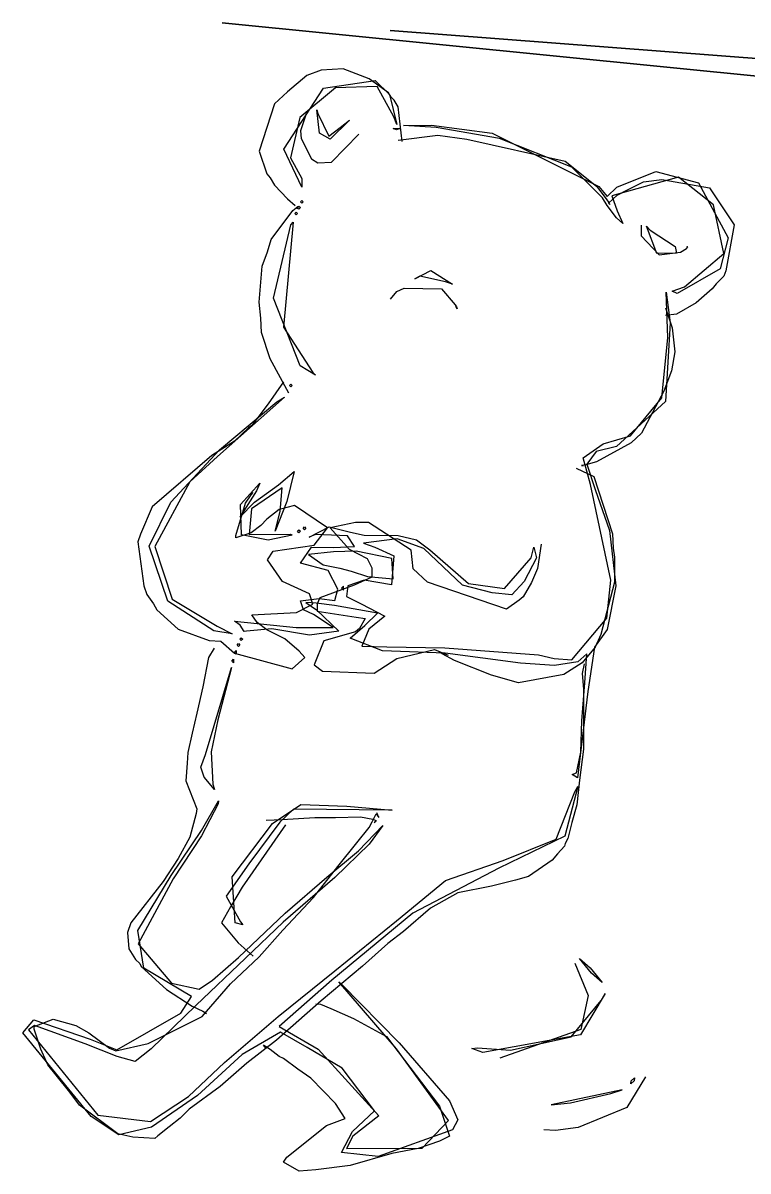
# Model space of a CAD drawing. Extents: x 0.1 to 13.4, y 74.8 to 81.5.
# Drawn here: x 0.09 to 4.38, y 74.76 to 81.54 of the extents above; entities that cross this region are included whole.
import ezdxf

# ---------------------------------------------------------------- set-up
doc = ezdxf.new("R2010")
doc.units = 0

msp = doc.modelspace()

# ---------------------------------------------------------------- linework, layer by layer
at = {"layer": 'Image 1'}
for p, q in [((1.854858, 81.262294), (1.770733, 81.230494)), ((1.984869, 81.269776), (1.854858, 81.262294)), ((2.137823, 81.211788), (1.984869, 81.269776)), ((1.770733, 81.230494), (1.656017, 81.135095)), ((2.252539, 81.129483), (2.137823, 81.211788)), ((1.656017, 81.135095), (1.57954, 81.064013)), ((2.267835, 81.103295), (2.252539, 81.129483)), ((1.57954, 81.064013), (1.487767, 80.783427)), ((2.286954, 81.084589), (2.267835, 81.103295)), ((2.309897, 81.045307), (2.286954, 81.084589)), ((2.33284, 80.841415), (2.309897, 81.045307)), ((1.766909, 81.004155), (1.732494, 80.905015)), ((1.732494, 80.905015), (1.736318, 80.85825)), ((1.736318, 80.85825), (1.7975, 80.738534)), ((1.916039, 80.719828), (2.076642, 80.884438)), ((2.309897, 80.848897), (2.543152, 80.878827)), ((2.543152, 80.878827), (2.715226, 80.854509)), ((2.715226, 80.854509), (3.296452, 80.725439)), ((1.487767, 80.783427), (1.533654, 80.650617)), ((1.7975, 80.738534), (1.835738, 80.716087)), ((1.835738, 80.716087), (1.916039, 80.719828)), ((3.296452, 80.725439), (3.479997, 80.577664)), ((1.533654, 80.650617), (1.552773, 80.626299)), ((1.552773, 80.626299), (1.57954, 80.583276)), ((1.57954, 80.583276), (1.656017, 80.502841)), ((3.479997, 80.577664), (3.537355, 80.502841)), ((3.655895, 80.551476), (3.759139, 80.601982)), ((3.759139, 80.601982), (3.866207, 80.616946)), ((3.866207, 80.616946), (4.149173, 80.568311)), ((4.149173, 80.568311), (4.294479, 80.349454)), ((1.656017, 80.502841), (1.701904, 80.463559)), ((3.537355, 80.502841), (3.556474, 80.476653)), ((3.552651, 80.476653), (3.602361, 80.523418)), ((3.602361, 80.523418), (3.655895, 80.551476)), ((1.560421, 80.261538), (1.686608, 80.43363)), ((1.686608, 80.43363), (1.717199, 80.457948)), ((1.717199, 80.457948), (1.709551, 80.444854)), ((1.709551, 80.444854), (1.717199, 80.457948)), ((3.560297, 80.469171), (3.552651, 80.476653)), ((3.556474, 80.476653), (3.560297, 80.469171)), ((3.743844, 80.347584), (3.743844, 80.283984)), ((4.294479, 80.349454), (4.244769, 80.076351)), ((1.537478, 80.190456), (1.560421, 80.261538)), ((3.743844, 80.283984), (3.850912, 80.17175)), ((1.506887, 80.104409), (1.537478, 80.190456)), ((3.850912, 80.17175), (3.977099, 80.186714)), ((3.977099, 80.186714), (4.011514, 80.209161)), ((4.011514, 80.209161), (4.01916, 80.214773)), ((4.01916, 80.214773), (4.015337, 80.220385)), ((4.015337, 80.220385), (4.01916, 80.214773)), ((1.487767, 79.893035), (1.506887, 80.104409)), ((4.233297, 80.046422), (4.18741, 79.999657)), ((4.244769, 80.076351), (4.233297, 80.046422)), ((2.264011, 79.909714), (2.302249, 79.954608)), ((2.302249, 79.954608), (2.344312, 79.975184)), ((2.344312, 79.975184), (2.566095, 79.971443)), ((2.566095, 79.971443), (2.646396, 79.876044)), ((4.164468, 79.971599), (4.068872, 79.887423)), ((4.18741, 79.999657), (4.164468, 79.971599)), ((1.499239, 79.797636), (1.487767, 79.893035)), ((4.068872, 79.887423), (3.954156, 79.821953)), ((2.646396, 79.876044), (2.654046, 79.86482)), ((2.657869, 79.853597), (2.650222, 79.866691)), ((2.654046, 79.86482), (2.657869, 79.853597)), ((3.88915, 79.859364), (3.927389, 79.739648)), ((3.954156, 79.821953), (3.88915, 79.8126)), ((1.503063, 79.71346), (1.499239, 79.797636)), ((3.88915, 79.8126), (3.88915, 79.8126)), ((1.552773, 79.558202), (1.503063, 79.71346)), ((3.927389, 79.739648), (3.942684, 79.599355)), ((1.663665, 79.35431), (1.552773, 79.558202)), ((3.942684, 79.599355), (3.923566, 79.487121)), ((3.923566, 79.487121), (3.877679, 79.365533)), ((1.633074, 79.42165), (1.541301, 79.292581)), ((3.877679, 79.365533), (3.747668, 79.118618)), ((1.541301, 79.292581), (1.445705, 79.163511)), ((1.426586, 79.150417), (1.342461, 79.071853)), ((1.445705, 79.163511), (1.426586, 79.150417)), ((1.342461, 79.071853), (1.208626, 78.985807)), ((3.747668, 79.118618), (3.686486, 79.06063)), ((3.686486, 79.06063), (3.479998, 78.948396)), ((1.208626, 78.985807), (0.856831, 78.682774)), ((3.479998, 78.948396), (3.418816, 78.93156)), ((3.361458, 78.910984), (3.464702, 78.862349)), ((3.418816, 78.93156), (3.392049, 78.927819)), ((3.392049, 78.927819), (3.403522, 78.927819)), ((3.464702, 78.862349), (3.575594, 78.523776)), ((1.407466, 78.705222), (1.441881, 78.753856)), ((1.441881, 78.753856), (1.453353, 78.768821)), ((0.856831, 78.682774), (0.788001, 78.521905)), ((1.350108, 78.514423), (1.407466, 78.705222)), ((1.606307, 78.66781), (1.533654, 78.609822)), ((1.69808, 78.690257), (1.606307, 78.66781)), ((1.893096, 78.559317), (1.69808, 78.690257)), ((1.533654, 78.609822), (1.499239, 78.572411)), ((1.441881, 78.529387), (1.350108, 78.499458)), ((1.499239, 78.572411), (1.441881, 78.529387)), ((1.812795, 78.456435), (1.893096, 78.559317)), ((2.057522, 78.591116), (1.908392, 78.559317)), ((1.908392, 78.559317), (2.019284, 78.433988)), ((2.133999, 78.591116), (2.057522, 78.591116)), ((2.386374, 78.426506), (2.133999, 78.591116)), ((0.788001, 78.521905), (0.772706, 78.477011)), ((0.772706, 78.477011), (0.807121, 78.217002)), ((1.350108, 78.499458), (1.350108, 78.514423)), ((3.154969, 78.462047), (3.132027, 78.319883)), ((3.575594, 78.523776), (3.579417, 78.4396)), ((1.537478, 78.370389), (1.571892, 78.420895)), ((1.571892, 78.420895), (1.812795, 78.456435)), ((2.019284, 78.433988), (2.126352, 78.377871)), ((2.397846, 78.318013), (2.386374, 78.426506)), ((3.579417, 78.4396), (3.587064, 78.385353)), ((1.62647, 78.241587), (1.537478, 78.370389)), ((2.126352, 78.377871), (2.153119, 78.323624)), ((3.587064, 78.385353), (3.587064, 78.237578)), ((2.153119, 78.267507), (2.049875, 78.220743)), ((2.153119, 78.323624), (2.153119, 78.284342)), ((2.153119, 78.284342), (2.153119, 78.267507)), ((2.481971, 78.237578), (2.397846, 78.318013)), ((3.132027, 78.319883), (3.097613, 78.235708)), ((0.807121, 78.217002), (0.82624, 78.164626)), ((1.786028, 78.170238), (1.62647, 78.241587)), ((2.049875, 78.220743), (1.84721, 78.14592)), ((2.948483, 78.078579), (2.481971, 78.237578)), ((3.097613, 78.235708), (3.047902, 78.151532)), ((3.587064, 78.237578), (3.506763, 77.928934)), ((0.82624, 78.164626), (0.864479, 78.110379)), ((1.805148, 78.108509), (1.786028, 78.170238)), ((1.84721, 78.14592), (1.831915, 78.110379)), ((3.024961, 78.132826), (2.948483, 78.078579)), ((3.047902, 78.151532), (3.024961, 78.132826)), ((0.864479, 78.110379), (0.883598, 78.074838)), ((0.883598, 78.074838), (1.009785, 77.960733)), ((1.445705, 78.044909), (1.709551, 78.059874)), ((1.709551, 78.059874), (1.805148, 78.108509)), ((1.831915, 78.110379), (1.831915, 78.067356)), ((1.831915, 78.067356), (2.061346, 78.031815)), ((1.476296, 78.000015), (1.445705, 78.044909)), ((1.533654, 77.956992), (1.476296, 78.000015)), ((2.061346, 78.031815), (2.11488, 78.024333)), ((2.11488, 78.024333), (2.080465, 77.964474)), ((1.009785, 77.960733), (1.19333, 77.893393)), ((1.640722, 77.902746), (1.533654, 77.956992)), ((2.057522, 77.945768), (1.870153, 77.891522)), ((2.080465, 77.964474), (2.057522, 77.945768)), ((3.506763, 77.928934), (3.472348, 77.854111)), ((1.19333, 77.893393), (1.26216, 77.889652)), ((1.26216, 77.889652), (1.342461, 77.81857)), ((1.724847, 77.831664), (1.640722, 77.902746)), ((1.870153, 77.891522), (1.812795, 77.749358)), ((3.472348, 77.854111), (3.395871, 77.762453)), ((1.189507, 77.792382), (1.155092, 77.620289)), ((1.223921, 77.848499), (1.189507, 77.792382)), ((1.342461, 77.81857), (1.682784, 77.726912)), ((1.682784, 77.726912), (1.759261, 77.794252)), ((1.759261, 77.794252), (1.724847, 77.831664)), ((2.168414, 77.700723), (2.302249, 77.78677)), ((2.302249, 77.78677), (2.524033, 77.841016)), ((2.524033, 77.841016), (2.604334, 77.807346)), ((2.554622, 77.826052), (2.550798, 77.822311)), ((2.550798, 77.822311), (2.554622, 77.826052)), ((2.569917, 77.814829), (2.554622, 77.826052)), ((2.642571, 77.775547), (2.569917, 77.814829)), ((1.812795, 77.749358), (1.862506, 77.711947)), ((2.860531, 77.6895), (2.642571, 77.775547)), ((3.395871, 77.762453), (3.288803, 77.693242)), ((3.407344, 77.75497), (3.395872, 77.698853)), ((1.862506, 77.711947), (2.168414, 77.700723)), ((3.021133, 77.644607), (2.860531, 77.6895)), ((3.288803, 77.693242), (3.021133, 77.644607)), ((3.395872, 77.698853), (3.403518, 77.607195)), ((1.155092, 77.620289), (1.120677, 77.465032)), ((3.403518, 77.607195), (3.403518, 77.412656)), ((1.120677, 77.465032), (1.09391, 77.347186)), ((3.403518, 77.412656), (3.403518, 77.251786)), ((1.09391, 77.347186), (1.067143, 77.233081)), ((3.403518, 77.251786), (3.380576, 77.06847)), ((1.067143, 77.233081), (1.063319, 77.169481)), ((1.063319, 77.169481), (1.055672, 77.064729)), ((1.055672, 77.064729), (1.120677, 76.900119)), ((3.380576, 77.06847), (3.365281, 76.922566)), ((3.365281, 76.922566), (3.33469, 76.819684)), ((1.116853, 76.87206), (1.078615, 76.731767)), ((1.120677, 76.900119), (1.116853, 76.87206)), ((1.52983, 76.832778), (1.625426, 76.836519)), ((1.625426, 76.836519), (1.816619, 76.847743)), ((1.816619, 76.847743), (1.938983, 76.847743)), ((1.938983, 76.847743), (2.088113, 76.851484)), ((2.088113, 76.851484), (2.160766, 76.83839)), ((2.156943, 76.823425), (2.179886, 76.870189)), ((2.160766, 76.83839), (2.179886, 76.830908)), ((2.179886, 76.870189), (2.195181, 76.847742)), ((2.195181, 76.847742), (2.18371, 76.875801)), ((1.644546, 76.804564), (1.388347, 76.436061)), ((2.06517, 76.698097), (2.137823, 76.789755)), ((2.137823, 76.789755), (2.156943, 76.823425)), ((2.179886, 76.830908), (2.168414, 76.817813)), ((2.168414, 76.817813), (2.179886, 76.829037)), ((3.33469, 76.819684), (3.311748, 76.724285)), ((1.078615, 76.731767), (1.009785, 76.606439)), ((1.954278, 76.559675), (2.06517, 76.698097)), ((3.311748, 76.724285), (3.296452, 76.694356)), ((3.250566, 76.634497), (3.219976, 76.597086)), ((3.292629, 76.679391), (3.250566, 76.634497)), ((3.296452, 76.694356), (3.292629, 76.679391)), ((1.009785, 76.606439), (0.921837, 76.469887)), ((3.219976, 76.597086), (3.078493, 76.499816)), ((1.808972, 76.376359), (1.954278, 76.559675)), ((3.078493, 76.499816), (3.002016, 76.477369)), ((0.921837, 76.469887), (0.730644, 76.226712)), ((1.388347, 76.436061), (1.319518, 76.320086)), ((2.860533, 76.441828), (2.661692, 76.402546)), ((3.002016, 76.477369), (2.860533, 76.441828)), ((1.62925, 76.183689), (1.808972, 76.376359)), ((2.661692, 76.402546), (2.50109, 76.312759)), ((1.319518, 76.320086), (1.265984, 76.226557)), ((2.50109, 76.312759), (2.340488, 76.174336)), ((0.730644, 76.226712), (0.711524, 76.168725)), ((1.265984, 76.226557), (1.365404, 76.108711)), ((0.711524, 76.168725), (0.719172, 76.073326)), ((1.487767, 76.024691), (1.62925, 76.183689)), ((2.340488, 76.174336), (2.248715, 76.103255)), ((1.365404, 76.108711), (1.453353, 76.028276)), ((2.248715, 76.103255), (2.099585, 75.970444)), ((0.719172, 76.073326), (0.757411, 76.009726)), ((1.319518, 75.865692), (1.487767, 76.024691)), ((0.757411, 76.009726), (0.784178, 75.985408)), ((0.784178, 75.985408), (0.791826, 75.968573)), ((0.791826, 75.968573), (0.940956, 75.832021)), ((2.099585, 75.970444), (1.854858, 75.764681)), ((3.35381, 75.987123), (3.432072, 75.796654)), ((0.940956, 75.832021), (1.09391, 75.732881)), ((1.178035, 75.702952), (1.319518, 75.865692)), ((1.854858, 75.764681), (1.591012, 75.53273)), ((1.824267, 75.74769), (1.851034, 75.745812)), ((3.432072, 75.796654), (3.388225, 75.596174)), ((1.09391, 75.732881), (1.155092, 75.704822)), ((1.151268, 75.673023), (1.178035, 75.702952)), ((1.155092, 75.704822), (1.178035, 75.689857)), ((1.178035, 75.689857), (1.166564, 75.69734)), ((1.851034, 75.745812), (1.912216, 75.719623)), ((1.912216, 75.719623), (2.046051, 75.661636)), ((0.160889, 75.613165), (0.271781, 75.658059)), ((0.160889, 75.5982), (0.160889, 75.613165)), ((0.271781, 75.658059), (0.405616, 75.618777)), ((0.405616, 75.618777), (0.482093, 75.575754)), ((0.833888, 75.514024), (1.151268, 75.673023)), ((2.046051, 75.661636), (2.241067, 75.555013)), ((0.199127, 75.480354), (0.160889, 75.5982)), ((0.482093, 75.575754), (0.604456, 75.485966)), ((2.241067, 75.555013), (2.554624, 75.143487)), ((3.388225, 75.596174), (2.910243, 75.425952)), ((0.24119, 75.386825), (0.199127, 75.480354)), ((0.604456, 75.485966), (0.642695, 75.471001)), ((0.642695, 75.471001), (0.833888, 75.514024)), ((1.591012, 75.53273), (1.415114, 75.398049)), ((1.526006, 75.495163), (1.514535, 75.502646)), ((1.514535, 75.502646), (1.52983, 75.48394)), ((1.52983, 75.48394), (1.514535, 75.502646)), ((1.552773, 75.478328), (1.526006, 75.495163)), ((1.606307, 75.437175), (1.552773, 75.478328)), ((1.633074, 75.424081), (1.606307, 75.437175)), ((1.717199, 75.362352), (1.633074, 75.424081)), ((0.298548, 75.315744), (0.24119, 75.386825)), ((1.415114, 75.398049), (1.258336, 75.259627)), ((1.793676, 75.308105), (1.717199, 75.362352)), ((0.371201, 75.225956), (0.298548, 75.315744)), ((1.938983, 75.15846), (1.793676, 75.308105)), ((3.770611, 75.315588), (3.659719, 75.136013)), ((0.428559, 75.149263), (0.371201, 75.225956)), ((1.258336, 75.259627), (1.074791, 75.124945)), ((0.654166, 74.979041), (0.428559, 75.149263)), ((1.996341, 75.070543), (1.938983, 75.15846)), ((2.554624, 75.143487), (2.611982, 74.965783)), ((1.021257, 75.072569), (0.956251, 75.022064)), ((1.074791, 75.124945), (1.021257, 75.072569)), ((1.885449, 75.02939), (1.996341, 75.070543)), ((3.659719, 75.136013), (3.372929, 75.016296)), ((0.956251, 75.022064), (0.891246, 74.967817)), ((1.652193, 74.842324), (1.885449, 75.02939)), ((3.239094, 74.999461), (3.170265, 75.003202)), ((3.372929, 75.016296), (3.239094, 74.999461)), ((0.742115, 74.960335), (0.654166, 74.979041)), ((0.872126, 74.952852), (0.742115, 74.960335)), ((0.891246, 74.967817), (0.872126, 74.952852)), ((2.554624, 74.935853), (2.428437, 74.89283)), ((2.611982, 74.965783), (2.554624, 74.935853)), ((2.428437, 74.89283), (2.271658, 74.862901)), ((1.633074, 74.812395), (1.652193, 74.842324)), ((1.724847, 74.760019), (1.633074, 74.812395)), ((2.271658, 74.862901), (2.026931, 74.791819)), ((1.824267, 74.767502), (1.724847, 74.760019)), ((2.026931, 74.791819), (1.824267, 74.767502))]:
    msp.add_line(p, q, dxfattribs=at)
at = {"layer": 'Layer 1'}
for p, q in [((5.084031, 81.161114), (1.271008, 81.541349)), ((1.271008, 81.541349), (5.084031, 81.161114)), ((9.049718, 80.980538), (2.26243, 81.496205)), ((2.26243, 81.496205), (9.049718, 80.980538)), ((1.868872, 81.156669), (2.173259, 81.201838)), ((2.173259, 81.201838), (2.258059, 81.11826)), ((1.634712, 80.79606), (1.868872, 81.156669)), ((1.938705, 81.15786), (1.727913, 80.982817)), ((2.185702, 81.165428), (1.938705, 81.15786)), ((2.283403, 80.986647), (2.185702, 81.165428)), ((2.258059, 81.11826), (2.30165, 80.941319)), ((1.727913, 80.982817), (1.673187, 80.745521)), ((1.845476, 80.889651), (1.829997, 81.02743)), ((1.829997, 81.02743), (1.83607, 81.005777)), ((1.83607, 81.005777), (1.899583, 80.872429)), ((2.30165, 80.941319), (2.283403, 80.986647)), ((1.899583, 80.872429), (1.96696, 80.923916)), ((2.021526, 80.966793), (1.907319, 80.855206)), ((1.96696, 80.923916), (2.021526, 80.966793)), ((2.279348, 80.91828), (2.319897, 80.91828)), ((2.299622, 80.909593), (2.279348, 80.91828)), ((2.279348, 80.91828), (2.279348, 80.91828)), ((2.319897, 80.91828), (2.299622, 80.909593)), ((2.340171, 80.935206), (2.50737, 80.938262)), ((2.534806, 80.924183), (2.340171, 80.935206)), ((2.50737, 80.938262), (2.864512, 80.8904)), ((2.907855, 80.859193), (2.534806, 80.924183)), ((1.907319, 80.855206), (1.845476, 80.889651)), ((1.845476, 80.889651), (1.845476, 80.889651)), ((2.864512, 80.8904), (3.494663, 80.5747)), ((3.334726, 80.689585), (2.907855, 80.859193)), ((1.741576, 80.570915), (1.634712, 80.79606)), ((1.673187, 80.745521), (1.741154, 80.622337)), ((3.516087, 80.508565), (3.334726, 80.689585)), ((3.965763, 80.630369), (3.570991, 80.52042)), ((3.600676, 80.572043), (3.830936, 80.663089)), ((3.830936, 80.663089), (4.082999, 80.597397)), ((4.171642, 80.46637), (3.965763, 80.630369)), ((1.741154, 80.622337), (1.741576, 80.570915)), ((1.741576, 80.570915), (1.741576, 80.570915)), ((3.494663, 80.5747), (3.543149, 80.516064)), ((3.543149, 80.516064), (3.600676, 80.572043)), ((4.082999, 80.597397), (4.258306, 80.271347)), ((3.544472, 80.463023), (3.516087, 80.508565)), ((3.570991, 80.52042), (3.603545, 80.43108)), ((1.715719, 80.45048), (1.723829, 80.459091)), ((1.723829, 80.441869), (1.715719, 80.45048)), ((1.715719, 80.45048), (1.715719, 80.45048)), ((1.723829, 80.459091), (1.731939, 80.45048)), ((1.731939, 80.45048), (1.723829, 80.441869)), ((1.731939, 80.484925), (1.740049, 80.493536)), ((1.740049, 80.476314), (1.731939, 80.484925)), ((1.731939, 80.484925), (1.731939, 80.484925)), ((1.740049, 80.493536), (1.748158, 80.484925)), ((1.748158, 80.484925), (1.740049, 80.476314)), ((3.599467, 80.389828), (3.544472, 80.463023)), ((3.603545, 80.43108), (3.635531, 80.356736)), ((4.232105, 80.179628), (4.171642, 80.46637)), ((1.690058, 80.364368), (1.632774, 79.744362)), ((1.674898, 80.349856), (1.690058, 80.364368)), ((1.6995, 80.416035), (1.707609, 80.424647)), ((1.707609, 80.407424), (1.6995, 80.416035)), ((1.6995, 80.416035), (1.6995, 80.416035)), ((1.707609, 80.424647), (1.715719, 80.416035)), ((1.715719, 80.416035), (1.707609, 80.407424)), ((3.635531, 80.356736), (3.599467, 80.389828)), ((1.573341, 79.916586), (1.674898, 80.349856)), ((3.836967, 80.179227), (3.776695, 80.341708)), ((3.776695, 80.341708), (3.798287, 80.317968)), ((3.798287, 80.317968), (3.944985, 80.22181)), ((4.258306, 80.271347), (4.211568, 80.089072)), ((3.953444, 80.182401), (3.836967, 80.179227)), ((3.836967, 80.179227), (3.836967, 80.179227)), ((3.944985, 80.22181), (3.953444, 80.182401)), ((4.000792, 79.983158), (4.232105, 80.179628)), ((4.211568, 80.089072), (3.957113, 79.942588)), ((2.408147, 80.029079), (2.502367, 80.080198)), ((2.437489, 80.045754), (2.408147, 80.029079)), ((2.58854, 80.011309), (2.437489, 80.045754)), ((2.502367, 80.080198), (2.630967, 79.998392)), ((2.630967, 79.998392), (2.58854, 80.011309)), ((2.58854, 80.011309), (2.58854, 80.011309)), ((3.928369, 79.957379), (4.000792, 79.983158)), ((3.957113, 79.942588), (3.928369, 79.957379)), ((3.928369, 79.957379), (3.928369, 79.957379)), ((1.729991, 79.516165), (1.573341, 79.916586)), ((3.901479, 79.684083), (3.892897, 79.95103)), ((3.892897, 79.95103), (3.915838, 79.770195)), ((3.915838, 79.770195), (3.887491, 79.306139)), ((1.632774, 79.744362), (1.805682, 79.477415)), ((3.86719, 79.327354), (3.901479, 79.684083)), ((1.821146, 79.460192), (1.729991, 79.516165)), ((1.729991, 79.516165), (1.729991, 79.516165)), ((1.805682, 79.477415), (1.821146, 79.460192)), ((1.667061, 79.399914), (1.67517, 79.408525)), ((1.67517, 79.391302), (1.667061, 79.399914)), ((1.667061, 79.399914), (1.667061, 79.399914)), ((1.67517, 79.408525), (1.68328, 79.399914)), ((1.68328, 79.399914), (1.67517, 79.391302)), ((1.638783, 79.331024), (1.243595, 78.981376)), ((1.254944, 79.020356), (1.592573, 79.30395)), ((1.592573, 79.30395), (1.638783, 79.331024)), ((3.887491, 79.306139), (3.598069, 79.040487)), ((3.682412, 79.102027), (3.86719, 79.327354)), ((3.520142, 79.054993), (3.682412, 79.102027)), ((0.966155, 78.711018), (1.254944, 79.020356)), ((3.402936, 78.971804), (3.520142, 79.054993)), ((3.478541, 79.010949), (3.42364, 78.935552)), ((3.598069, 79.040487), (3.478541, 79.010949)), ((1.243595, 78.981376), (1.078357, 78.830365)), ((3.444784, 78.814352), (3.402936, 78.971804)), ((3.42364, 78.935552), (3.472942, 78.786073)), ((1.602183, 78.812422), (1.696114, 78.892372)), ((1.696114, 78.892372), (1.652157, 78.714891)), ((1.078357, 78.830365), (0.872513, 78.448678)), ((1.377895, 78.697116), (1.492404, 78.822963)), ((1.460262, 78.710086), (1.602183, 78.812422)), ((1.492404, 78.822963), (1.473088, 78.777856)), ((3.564746, 78.249886), (3.444784, 78.814352)), ((1.473088, 78.777856), (1.375109, 78.622973)), ((1.625484, 78.795165), (1.443914, 78.670925)), ((1.611919, 78.655148), (1.625484, 78.795165)), ((3.472942, 78.786073), (3.557191, 78.543318)), ((0.839864, 78.451905), (0.966155, 78.711018)), ((1.375109, 78.622973), (1.460262, 78.710086)), ((1.384455, 78.518692), (1.377895, 78.697116)), ((1.443914, 78.670925), (1.429321, 78.519489)), ((1.652157, 78.714891), (1.58259, 78.539505)), ((1.58259, 78.539505), (1.611919, 78.655148)), ((1.715719, 78.538794), (1.723829, 78.547405)), ((1.723829, 78.530182), (1.715719, 78.538794)), ((1.715719, 78.538794), (1.715719, 78.538794)), ((1.723829, 78.547405), (1.731939, 78.538794)), ((1.731939, 78.538794), (1.723829, 78.530182)), ((1.748158, 78.556016), (1.756268, 78.564627)), ((1.756268, 78.547405), (1.748158, 78.556016)), ((1.748158, 78.556016), (1.748158, 78.556016)), ((1.756268, 78.564627), (1.764378, 78.556016)), ((1.764378, 78.556016), (1.756268, 78.547405)), ((1.783905, 78.503706), (1.901914, 78.564627)), ((1.901914, 78.564627), (2.027374, 78.532687)), ((2.027374, 78.532687), (2.107847, 78.515201)), ((3.557191, 78.543318), (3.59471, 78.215856)), ((1.542419, 78.48648), (1.384455, 78.518694)), ((1.384455, 78.518694), (1.384455, 78.518692)), ((1.429321, 78.519489), (1.673089, 78.521899)), ((1.683103, 78.515232), (1.542419, 78.48648)), ((1.673089, 78.521899), (1.683103, 78.515232)), ((1.821532, 78.519521), (1.783905, 78.503706)), ((2.0104, 78.511481), (1.821532, 78.519521)), ((2.051444, 78.448724), (2.0104, 78.511481)), ((2.304458, 78.49385), (2.104988, 78.468743)), ((2.104988, 78.468743), (2.171114, 78.444071)), ((2.107847, 78.515201), (2.309367, 78.514289)), ((2.460854, 78.436215), (2.304458, 78.49385)), ((2.309367, 78.514289), (2.418391, 78.48744)), ((2.418391, 78.48744), (2.496304, 78.430139)), ((0.950116, 78.125456), (0.839864, 78.451905)), ((0.872513, 78.448678), (0.974044, 78.137679)), ((1.731939, 78.351289), (1.797524, 78.444473)), ((1.927832, 78.418119), (1.780741, 78.401198)), ((1.780741, 78.401198), (1.866816, 78.341)), ((1.797524, 78.444473), (1.92805, 78.442388)), ((2.06178, 78.42228), (1.927832, 78.418119)), ((1.92805, 78.442388), (2.051444, 78.448724)), ((2.272811, 78.377378), (2.06178, 78.42228)), ((2.171114, 78.444071), (2.284651, 78.393728)), ((2.284651, 78.393728), (2.270626, 78.221803)), ((2.689759, 78.219735), (2.460854, 78.436215)), ((2.496304, 78.430139), (2.724422, 78.229973)), ((3.09438, 78.38207), (3.110599, 78.444071)), ((3.110599, 78.444071), (3.126819, 78.381526)), ((1.896203, 78.306387), (1.731939, 78.351289)), ((1.866816, 78.341), (1.964134, 78.320081)), ((2.280159, 78.258069), (2.272811, 78.377378)), ((2.937861, 78.201212), (3.09438, 78.38207)), ((3.126819, 78.381526), (3.053866, 78.241518)), ((1.953744, 78.196822), (1.896203, 78.306387)), ((1.964134, 78.320081), (2.032, 78.30338)), ((2.032, 78.30338), (2.128692, 78.272368)), ((2.128692, 78.272368), (2.280159, 78.258069)), ((2.280159, 78.258069), (2.280159, 78.258069)), ((1.934683, 78.130832), (1.953744, 78.196822)), ((1.986045, 78.214439), (1.975232, 78.202957)), ((1.975232, 78.202957), (1.986045, 78.191475)), ((1.986045, 78.191475), (1.986045, 78.214439)), ((1.986045, 78.214439), (1.986045, 78.214439)), ((2.011406, 78.21724), (2.005323, 78.153334)), ((2.109174, 78.249825), (2.011406, 78.21724)), ((2.270626, 78.221803), (2.109174, 78.249825)), ((2.864154, 78.176271), (2.689759, 78.219735)), ((2.724422, 78.229973), (2.937861, 78.201212)), ((3.053866, 78.241518), (2.980913, 78.164054)), ((3.542555, 78.025874), (3.564746, 78.249886)), ((3.59471, 78.215856), (3.543958, 77.958095)), ((1.221023, 77.951453), (0.950116, 78.125456)), ((0.974044, 78.137679), (1.241491, 77.977907)), ((1.733592, 78.127562), (1.843847, 78.141615)), ((1.750994, 78.075331), (1.733592, 78.127562)), ((1.843847, 78.141615), (1.934683, 78.130832)), ((2.005323, 78.153334), (2.091319, 78.109407)), ((2.980913, 78.164054), (2.864154, 78.176271)), ((1.809341, 78.047946), (1.750994, 78.075331)), ((1.826197, 78.114806), (1.765191, 78.117379)), ((1.765191, 78.117379), (1.827359, 78.074458)), ((1.932978, 78.100298), (1.826197, 78.114806)), ((1.827359, 78.074458), (1.959012, 77.949729)), ((2.186898, 78.056033), (1.932978, 78.100298)), ((2.091319, 78.109407), (2.231637, 78.038166)), ((2.112539, 77.981591), (2.186898, 78.056033)), ((1.376026, 77.983802), (1.34267, 78.00816)), ((1.34267, 78.00816), (1.707609, 77.96977)), ((1.926573, 77.970003), (1.809341, 78.047946)), ((2.231637, 78.038166), (2.137309, 77.960311)), ((3.334745, 77.7794), (3.542555, 78.025874)), ((1.328629, 77.933222), (1.221023, 77.951453)), ((1.221023, 77.951453), (1.221023, 77.951453)), ((1.241491, 77.977907), (1.328629, 77.933222)), ((1.400316, 77.946664), (1.376026, 77.983802)), ((1.413589, 77.949272), (1.400316, 77.946664)), ((1.563659, 77.962467), (1.413589, 77.949272)), ((1.784998, 77.925902), (1.563659, 77.962467)), ((1.707609, 77.96977), (1.926573, 77.970003)), ((1.959012, 77.949729), (1.784998, 77.925902)), ((2.026973, 77.907029), (2.112539, 77.981591)), ((2.137309, 77.960311), (2.095715, 77.860636)), ((3.543958, 77.958095), (3.469532, 77.854997)), ((1.35889, 77.86712), (1.366999, 77.875731)), ((1.366999, 77.858509), (1.35889, 77.86712)), ((1.35889, 77.86712), (1.35889, 77.86712)), ((1.366999, 77.875731), (1.375109, 77.86712)), ((1.375109, 77.86712), (1.366999, 77.858509)), ((1.375109, 77.901565), (1.383219, 77.910176)), ((1.383219, 77.892954), (1.375109, 77.901565)), ((1.375109, 77.901565), (1.375109, 77.901565)), ((1.383219, 77.910176), (1.391329, 77.901565)), ((1.391329, 77.901565), (1.383219, 77.892954)), ((2.217368, 77.833225), (2.026973, 77.907029)), ((2.095715, 77.860636), (2.243561, 77.856098)), ((2.243561, 77.856098), (2.584941, 77.849975)), ((2.584941, 77.849975), (3.138833, 77.808702)), ((3.469532, 77.854997), (3.428846, 77.591562)), ((1.32645, 77.772397), (1.337263, 77.783878)), ((1.337263, 77.783878), (1.337263, 77.760915)), ((1.34267, 77.824064), (1.353483, 77.835546)), ((1.353483, 77.812582), (1.34267, 77.824064)), ((1.34267, 77.824064), (1.34267, 77.824064)), ((1.353483, 77.835546), (1.353483, 77.812582)), ((2.586888, 77.818511), (2.217368, 77.833225)), ((3.032195, 77.760303), (2.586888, 77.818511)), ((3.138833, 77.808702), (3.231025, 77.788102)), ((3.231025, 77.788102), (3.334745, 77.7794)), ((3.42415, 77.81471), (3.371557, 77.76772)), ((3.411324, 77.642857), (3.42415, 77.81471)), ((1.172367, 77.221298), (1.32535, 77.733839)), ((1.32535, 77.733839), (1.243828, 77.425461)), ((1.337263, 77.760915), (1.32645, 77.772397)), ((1.32645, 77.772397), (1.32645, 77.772397)), ((3.232192, 77.745477), (3.032195, 77.760303)), ((3.371557, 77.76772), (3.232192, 77.745477)), ((3.428846, 77.591562), (3.368017, 77.083501)), ((3.393663, 77.419338), (3.411324, 77.642857)), ((1.243828, 77.425461), (1.205007, 77.236014)), ((3.38758, 77.234737), (3.393663, 77.419338)), ((1.144097, 77.146364), (1.172367, 77.221298)), ((1.205007, 77.236014), (1.214568, 77.04475)), ((3.362002, 77.111718), (3.38758, 77.234737)), ((1.164827, 77.086102), (1.144097, 77.146364)), ((3.337673, 77.102566), (3.362002, 77.111718)), ((1.225807, 77.014611), (1.164827, 77.086102)), ((1.164827, 77.086102), (1.164827, 77.086102)), ((1.214568, 77.04475), (1.225807, 77.014611)), ((3.368017, 77.083501), (3.337673, 77.102566)), ((3.337673, 77.102566), (3.337673, 77.102566)), ((3.242127, 76.721173), (3.353892, 76.998921)), ((3.370112, 77.031834), (3.294676, 76.738624)), ((3.353892, 76.998921), (3.370112, 77.031834)), ((1.147551, 76.771983), (1.247695, 76.945722)), ((1.24675, 76.928499), (1.14796, 76.739053)), ((1.247695, 76.945722), (1.24675, 76.928499)), ((1.568277, 76.811966), (1.735025, 76.924776)), ((1.735025, 76.924776), (2.00593, 76.915538)), ((2.00593, 76.915538), (2.274217, 76.891625)), ((1.691767, 76.896639), (1.610669, 76.820107)), ((2.274217, 76.891625), (1.691767, 76.896639)), ((0.969095, 76.505915), (1.147551, 76.771983)), ((1.328707, 76.498567), (1.568277, 76.811966)), ((1.610669, 76.820107), (1.427823, 76.574373)), ((2.075638, 76.651192), (2.218525, 76.801425)), ((2.218525, 76.801425), (2.137427, 76.690049)), ((1.14796, 76.739053), (0.981425, 76.486465)), ((3.294676, 76.738624), (2.904041, 76.548627)), ((2.929478, 76.593366), (3.242127, 76.721173)), ((1.889113, 76.495167), (2.075638, 76.651192)), ((2.137427, 76.690049), (1.934683, 76.493772)), ((1.427823, 76.574373), (1.294011, 76.383718)), ((2.589427, 76.476294), (2.929478, 76.593366)), ((0.771438, 76.18152), (0.969095, 76.505915)), ((1.347395, 76.226687), (1.328707, 76.498567)), ((1.934683, 76.493772), (1.630356, 76.230205)), ((1.642731, 76.282297), (1.889113, 76.495167)), ((2.904041, 76.548627), (2.39694, 76.28234)), ((0.981425, 76.486465), (0.774986, 76.102178)), ((2.299622, 76.238677), (2.589427, 76.476294)), ((1.294011, 76.383718), (1.377725, 76.232709)), ((1.391329, 76.214786), (1.347395, 76.226687)), ((1.347395, 76.226687), (1.347395, 76.226687)), ((1.366695, 76.020843), (1.642731, 76.282297)), ((1.377725, 76.232709), (1.391329, 76.214786)), ((1.630356, 76.230205), (1.408415, 76.016413)), ((2.39694, 76.28234), (1.918464, 75.88781)), ((1.934683, 75.941611), (2.299622, 76.238677)), ((0.807503, 75.957972), (0.771438, 76.18152)), ((0.774986, 76.102178), (0.971861, 75.870053)), ((1.213901, 75.887807), (1.366695, 76.020843)), ((1.088611, 75.791496), (0.807503, 75.957972)), ((1.408415, 76.016413), (1.114951, 75.737241)), ((3.451209, 75.929251), (3.380336, 76.015676)), ((3.380336, 76.015676), (3.444431, 75.960344)), ((3.444431, 75.960344), (3.515305, 75.873919)), ((1.135347, 75.833955), (1.213901, 75.887807)), ((1.601183, 75.672649), (1.934683, 75.941611)), ((1.918464, 75.88781), (1.60645, 75.614614)), ((3.515305, 75.873919), (3.451209, 75.929251)), ((3.451209, 75.929251), (3.451209, 75.929251)), ((0.971861, 75.870053), (1.135347, 75.833955)), ((2.300744, 75.481017), (1.959012, 75.877933)), ((1.959012, 75.877933), (1.975232, 75.863201)), ((1.975232, 75.863201), (2.315381, 75.516592)), ((1.026103, 75.692467), (1.088611, 75.791496)), ((3.332178, 75.552026), (3.508523, 75.766665)), ((3.531212, 75.808387), (3.386331, 75.564128)), ((3.508523, 75.766665), (3.531212, 75.808387)), ((0.647537, 75.475449), (1.026103, 75.692467)), ((1.114951, 75.737241), (0.850662, 75.48232)), ((0.093766, 75.577123), (0.157538, 75.654042)), ((0.162699, 75.619174), (0.126205, 75.593797)), ((0.157538, 75.654042), (0.491455, 75.538047)), ((0.460982, 75.51079), (0.162699, 75.619174)), ((1.284902, 75.400615), (1.601183, 75.672649)), ((1.60645, 75.614614), (1.836217, 75.480545)), ((0.496727, 75.081611), (0.093766, 75.577123)), ((0.126205, 75.593797), (0.536434, 75.090971)), ((1.615202, 75.579616), (1.389167, 75.44814)), ((1.772438, 75.489908), (1.615202, 75.579616)), ((3.386331, 75.564128), (2.810538, 75.45989)), ((2.972733, 75.473757), (3.332178, 75.552026)), ((0.649291, 75.4367), (0.460982, 75.51079)), ((0.491455, 75.538047), (0.647537, 75.475449)), ((0.850662, 75.48232), (0.756032, 75.406499)), ((1.977927, 75.367772), (1.772438, 75.489908)), ((1.836217, 75.480545), (2.194513, 75.086767)), ((2.607794, 75.057654), (2.300744, 75.481017)), ((2.315381, 75.516592), (2.61295, 75.174128)), ((2.74566, 75.484362), (2.778099, 75.487342)), ((2.810538, 75.45989), (2.74566, 75.484362)), ((2.778099, 75.487342), (2.972733, 75.473757)), ((0.756032, 75.406499), (0.649291, 75.4367)), ((1.389167, 75.44814), (1.123706, 75.206395)), ((2.810538, 75.45989), (2.810538, 75.45989)), ((1.070821, 75.201142), (1.284902, 75.400615)), ((2.169866, 75.116204), (1.977927, 75.367772)), ((3.702612, 75.292371), (3.684478, 75.275149)), ((3.684478, 75.275149), (3.686393, 75.292371)), ((3.686392, 75.292371), (3.704527, 75.309594)), ((3.686393, 75.292371), (3.686392, 75.292371)), ((3.704527, 75.309594), (3.702612, 75.292371)), ((1.123706, 75.206395), (0.852927, 75.018391)), ((3.633014, 75.240566), (3.213501, 75.15055)), ((3.327534, 75.163203), (3.565242, 75.218065)), ((3.565242, 75.218065), (3.633014, 75.240566)), ((0.846477, 75.052635), (1.070821, 75.201142)), ((2.61295, 75.174128), (2.661985, 75.062864)), ((3.213501, 75.15055), (3.327534, 75.163203)), ((3.213501, 75.15055), (3.213501, 75.15055)), ((0.660869, 74.973795), (0.496727, 75.081611)), ((0.536434, 75.090971), (0.846477, 75.052635)), ((2.04011, 74.994494), (2.169866, 75.116204)), ((2.194513, 75.086767), (2.042444, 74.965146)), ((0.852927, 75.018391), (0.660869, 74.973795)), ((2.630834, 75.002484), (2.192127, 74.845)), ((2.4523, 74.895919), (2.607794, 75.057654)), ((2.661985, 75.062864), (2.630834, 75.002484)), ((1.975878, 74.869595), (2.04011, 74.994494)), ((2.042444, 74.965146), (2.004562, 74.892668)), ((2.192127, 74.845), (1.975878, 74.869595)), ((1.975878, 74.869595), (1.975878, 74.869595)), ((2.004562, 74.892668), (2.4523, 74.895919))]:
    msp.add_line(p, q, dxfattribs=at)

doc.saveas('drawing.dxf')
